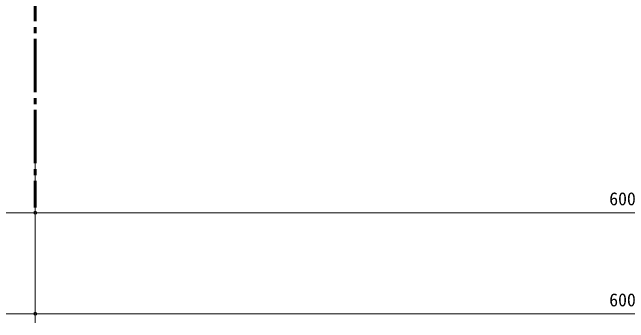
# Model space of a CAD drawing. Units: millimetres at full size, sheet at 1:30. Extents: x -16828 to 149130, y 47892 to 100313.
# Drawn here: x 12068 to 15193, y 48667 to 50241 of the extents above; entities that cross this region are included whole.
import ezdxf
from ezdxf.enums import TextEntityAlignment as Align

# ---------------------------------------------------------------- set-up
doc = ezdxf.new("R2010")
doc.units = ezdxf.units.MM
doc.header["$LTSCALE"] = 30
doc.header["$PDMODE"] = 32
doc.header["$PDSIZE"] = 15
doc.linetypes.add('CHAIN2', pattern=[12, 9, -1, 1, -1])
doc.layers.add('0-0', color=7, linetype='CHAIN2', lineweight=15)
doc.layers.add('9-6_無題7', color=7, linetype='Continuous', lineweight=15)
doc.styles.add('ＭＳ ゴシック', font='')
doc.styles.get('ＭＳ ゴシック').set_extended_font_data('MS Gothic')

msp = doc.modelspace()

# ---------------------------------------------------------------- linework, layer by layer
at = {"layer": '0-0', "color": 1, "lineweight": 60}
msp.add_line((12184.96, 68105.86), (12184.96, 49250.86), dxfattribs=at)
at = {"layer": '9-6_無題7'}
for p, q in [((12184.96, 49497.9), (12184.96, 49179.49)), ((10484.96, 49224.49), (12184.96, 49224.49)), ((12184.96, 49224.49), (18184.96, 49224.49)), ((12184.96, 49220.86), (12184.96, 48667.08)), ((6184.96, 48712.08), (12184.96, 48712.08)), ((12184.96, 48712.08), (18184.96, 48712.08))]:
    msp.add_line(p, q, dxfattribs=at)
for p in [(12184.96, 49224.49), (12184.96, 48712.08)]:
    msp.add_point(p, dxfattribs=at)

# ---------------------------------------------------------------- texts
at = {"layer": '9-6_無題7', "style": 'ＭＳ ゴシック'}
for p in [(15094.96, 49242.49), (15094.96, 48730.08)]:
    msp.add_text('6000', height=65.98, dxfattribs=at).set_placement(p, align=Align.BOTTOM_LEFT)

doc.saveas('drawing.dxf')
